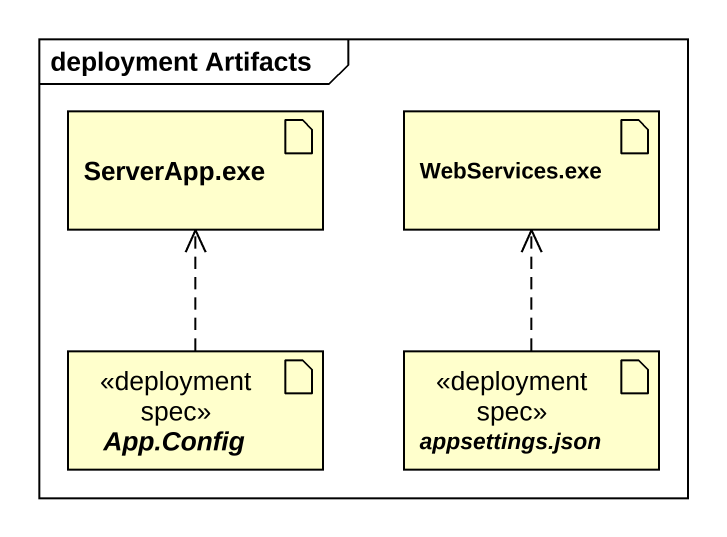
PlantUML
@startuml
mainframe deployment Artifacts
artifact "ServerApp.exe" as ServerApp_exe
artifact "WebServices.exe" as WebServices_exe
artifact "App.Config" as App_Config <<deployment spec>>
artifact "appsettings.json" as appsettings_json <<deployment spec>>
App_Config .up.> ServerApp_exe
appsettings_json .up.> WebServices_exe
@enduml
